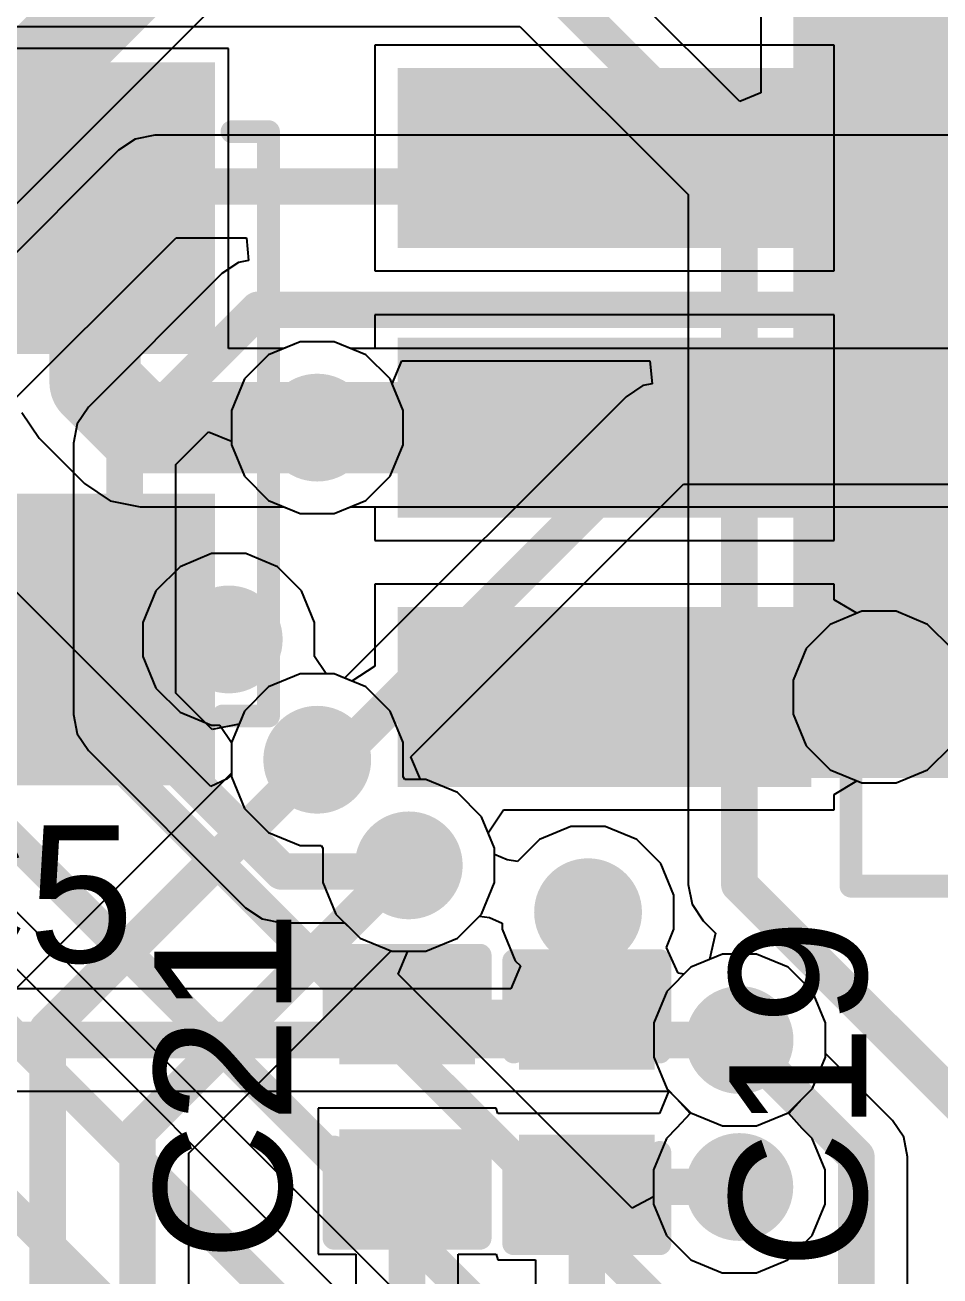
# Model space of a CAD drawing. Header units: inches. Extents: x -3 to 128, y -12 to 41.
# Drawn here: x 99.91 to 105.01, y 29.41 to 36.37 of the extents above; entities that cross this region are included whole.
import ezdxf

# ---------------------------------------------------------------- set-up
doc = ezdxf.new("R2010")
doc.units = ezdxf.units.IN
for name, color, linetype in [('Bottom Layer', 5, 'Continuous'), ('Layer 1', 16, 'Continuous'), ('Layer 2', 76, 'Continuous'), ('Top Layer', 1, 'Continuous'), ('Top Overlay', 2, 'Continuous'), ('Top Paste', 8, 'Continuous'), ('Top Solder', 216, 'Continuous'), ('Via Holes', 16, 'Continuous')]:
    doc.layers.add(name, color=color, linetype=linetype)
doc.styles.add('Arial', font='', dxfattribs={"height": 0.2})
doc.styles.get('Arial').set_extended_font_data('Arial')

msp = doc.modelspace()

# ---------------------------------------------------------------- hatches: boundary and pattern name
at = {"layer": 'Bottom Layer'}
h = msp.add_hatch(color=5, dxfattribs=at)
edge = h.paths.add_edge_path()
edge.add_arc((101.54012204, 34.12847377999999), 0.2999994, 0, 360)
h = msp.add_hatch(color=5, dxfattribs=at)
edge = h.paths.add_edge_path()
edge.add_arc((101.04771764, 32.9495404), 0.2999994, 0, 360)
h = msp.add_hatch(color=5, dxfattribs=at)
edge = h.paths.add_edge_path()
edge.add_arc((104.66556918, 32.62860378), 0.2999994, 0, 360)
h = msp.add_hatch(color=5, dxfattribs=at)
edge = h.paths.add_edge_path()
edge.add_arc((101.54012204, 32.28020468), 0.2999994, 0, 360)
h = msp.add_hatch(color=5, dxfattribs=at)
edge = h.paths.add_edge_path()
edge.add_arc((102.04941744, 31.69233692), 0.2999994, 0, 360)
h = msp.add_hatch(color=5, dxfattribs=at)
edge = h.paths.add_edge_path()
edge.add_arc((103.04709642, 31.43174054), 0.2999994, 0, 360)
h = msp.add_hatch(color=5, dxfattribs=at)
edge = h.paths.add_edge_path()
edge.add_arc((103.8901275, 30.72054054), 0.2999994, 0, 360)
h = msp.add_hatch(color=5, dxfattribs=at)
edge = h.paths.add_edge_path()
edge.add_arc((103.88879146, 29.90248274), 0.2999994, 0, 360)
at = {"layer": 'Layer 1'}
msp.add_hatch(color=16, dxfattribs=at).paths.add_polyline_path([(104.18981194, 32.17860468), (105.07909642, 32.17860468), (105.07909642, 37.705538), (104.18981194, 37.705538)])
h = msp.add_hatch(color=16, dxfattribs=at)
edge = h.paths.add_edge_path()
edge.add_arc((101.54012204, 34.12847377999999), 0.2999994, 0, 360)
h = msp.add_hatch(color=16, dxfattribs=at)
edge = h.paths.add_edge_path()
edge.add_arc((101.04771764, 32.9495404), 0.2999994, 0, 360)
h = msp.add_hatch(color=16, dxfattribs=at)
edge = h.paths.add_edge_path()
edge.add_arc((104.66556918, 32.62860378), 0.2999994, 0, 360)
h = msp.add_hatch(color=16, dxfattribs=at)
edge = h.paths.add_edge_path()
edge.add_arc((101.54012204, 32.28020468), 0.2999994, 0, 360)
h = msp.add_hatch(color=16, dxfattribs=at)
edge = h.paths.add_edge_path()
edge.add_arc((102.04941744, 31.69233692), 0.2999994, 0, 360)
h = msp.add_hatch(color=16, dxfattribs=at)
edge = h.paths.add_edge_path()
edge.add_arc((103.04709642, 31.43174054), 0.2999994, 0, 360)
h = msp.add_hatch(color=16, dxfattribs=at)
edge = h.paths.add_edge_path()
edge.add_arc((103.8901275, 30.72054054), 0.2999994, 0, 360)
h = msp.add_hatch(color=16, dxfattribs=at)
edge = h.paths.add_edge_path()
edge.add_arc((103.88879146, 29.90248274), 0.2999994, 0, 360)
at = {"layer": 'Layer 2'}
h = msp.add_hatch(color=76, dxfattribs=at)
edge = h.paths.add_edge_path()
edge.add_arc((101.54012204, 34.12847377999999), 0.2999994, 0, 360)
h = msp.add_hatch(color=76, dxfattribs=at)
edge = h.paths.add_edge_path()
edge.add_arc((101.04771764, 32.9495404), 0.2999994, 0, 360)
h = msp.add_hatch(color=76, dxfattribs=at)
edge = h.paths.add_edge_path()
edge.add_arc((104.66556918, 32.62860378), 0.2999994, 0, 360)
h = msp.add_hatch(color=76, dxfattribs=at)
edge = h.paths.add_edge_path()
edge.add_arc((101.54012204, 32.28020468), 0.2999994, 0, 360)
h = msp.add_hatch(color=76, dxfattribs=at)
edge = h.paths.add_edge_path()
edge.add_arc((102.04941744, 31.69233692), 0.2999994, 0, 360)
h = msp.add_hatch(color=76, dxfattribs=at)
edge = h.paths.add_edge_path()
edge.add_arc((103.04709642, 31.43174054), 0.2999994, 0, 360)
h = msp.add_hatch(color=76, dxfattribs=at)
edge = h.paths.add_edge_path()
edge.add_arc((103.8901275, 30.72054054), 0.2999994, 0, 360)
h = msp.add_hatch(color=76, dxfattribs=at)
edge = h.paths.add_edge_path()
edge.add_arc((103.88879146, 29.90248274), 0.2999994, 0, 360)
at = {"layer": 'Top Layer'}
for points in [[(102.03818302, 35.17859868), (102.03818302, 36.07859688), (104.23817862, 36.07859688), (104.23817862, 35.17859868)], [(100.86889656, 36.05954053), (100.86889656, 34.63954082999999), (99.73889627999999, 34.63954082999999), (99.73889627999999, 36.05954053)], [(102.03818302, 33.67847468), (102.03818302, 34.57847288), (104.23817862, 34.57847288), (104.23817862, 33.67847468)], [(100.86889656, 33.65954025), (100.86889656, 32.23954054999999), (99.73889627999999, 32.23954054999999), (99.73889627999999, 33.65954025)], [(102.03818302, 32.17860468), (102.03818302, 33.07860288), (104.23817862, 33.07860288), (104.23817862, 32.17860468)], [(101.72262358, 31.10314582), (102.35762358, 31.10314582), (102.35762358, 30.64594582), (101.72262358, 30.64594582)], [(102.72262412, 31.07276742), (103.35762412, 31.07276742), (103.35762412, 30.61556742), (102.72262412, 30.61556742)], [(101.72262358, 30.16334582), (102.35762358, 30.16334582), (102.35762358, 29.70614582), (101.72262358, 29.70614582)], [(102.72262412, 30.13296742), (103.35762412, 30.13296742), (103.35762412, 29.67576742), (102.72262412, 29.67576742)]]:
    msp.add_hatch(color=1, dxfattribs=at).paths.add_polyline_path(points)
h = msp.add_hatch(color=1, dxfattribs=at)
edge = h.paths.add_edge_path()
edge.add_arc((101.54012204, 34.12847377999999), 0.2999994, 0, 360)
h = msp.add_hatch(color=1, dxfattribs=at)
edge = h.paths.add_edge_path()
edge.add_arc((101.04771764, 32.9495404), 0.2999994, 0, 360)
h = msp.add_hatch(color=1, dxfattribs=at)
edge = h.paths.add_edge_path()
edge.add_arc((104.66556918, 32.62860378), 0.2999994, 0, 360)
h = msp.add_hatch(color=1, dxfattribs=at)
edge = h.paths.add_edge_path()
edge.add_arc((101.54012204, 32.28020468), 0.2999994, 0, 360)
h = msp.add_hatch(color=1, dxfattribs=at)
edge = h.paths.add_edge_path()
edge.add_arc((102.04941744, 31.69233692), 0.2999994, 0, 360)
h = msp.add_hatch(color=1, dxfattribs=at)
edge = h.paths.add_edge_path()
edge.add_arc((103.04709642, 31.43174054), 0.2999994, 0, 360)
h = msp.add_hatch(color=1, dxfattribs=at)
edge = h.paths.add_edge_path()
edge.add_arc((103.8901275, 30.72054054), 0.2999994, 0, 360)
h = msp.add_hatch(color=1, dxfattribs=at)
edge = h.paths.add_edge_path()
edge.add_arc((103.88879146, 29.90248274), 0.2999994, 0, 360)
at = {"layer": 'Top Paste'}
for points in [[(102.03818302, 35.17859868), (102.03818302, 36.07859688), (104.23817862, 36.07859688), (104.23817862, 35.17859868)], [(100.86889656, 36.05954053), (100.86889656, 34.63954082999999), (99.73889627999999, 34.63954082999999), (99.73889627999999, 36.05954053)], [(102.03818302, 33.67847468), (102.03818302, 34.57847288), (104.23817862, 34.57847288), (104.23817862, 33.67847468)], [(100.86889656, 33.65954025), (100.86889656, 32.23954054999999), (99.73889627999999, 32.23954054999999), (99.73889627999999, 33.65954025)], [(102.03818302, 32.17860468), (102.03818302, 33.07860288), (104.23817862, 33.07860288), (104.23817862, 32.17860468)], [(101.72262358, 31.10314582), (102.35762358, 31.10314582), (102.35762358, 30.64594582), (101.72262358, 30.64594582)], [(102.72262412, 31.07276742), (103.35762412, 31.07276742), (103.35762412, 30.61556742), (102.72262412, 30.61556742)], [(101.72262358, 30.16334582), (102.35762358, 30.16334582), (102.35762358, 29.70614582), (101.72262358, 29.70614582)], [(102.72262412, 30.13296742), (103.35762412, 30.13296742), (103.35762412, 29.67576742), (102.72262412, 29.67576742)]]:
    msp.add_hatch(color=8, dxfattribs=at).paths.add_polyline_path(points)
at = {"layer": 'Top Solder'}
for points in [[(100.97049656, 36.16114053), (100.97049656, 34.53794083), (99.63729627999999, 34.53794083), (99.63729627999999, 36.16114053)], [(101.98738302, 35.12779868), (101.98738302, 36.12939687999999), (104.28897862, 36.12939687999999), (104.28897862, 35.12779868)], [(101.98738302, 33.62767468), (101.98738302, 34.62927288), (104.28897862, 34.62927288), (104.28897862, 33.62767468)], [(100.97049656, 33.76114025), (100.97049656, 32.13794055), (99.63729627999999, 32.13794055), (99.63729627999999, 33.76114025)], [(101.98738302, 32.12780468), (101.98738302, 33.12940288), (104.28897862, 33.12940288), (104.28897862, 32.12780468)], [(101.6626237, 31.1631457), (102.41762346, 31.1631457), (102.41762346, 30.58594594), (101.6626237, 30.58594594)], [(102.66262424, 31.1327673), (103.417624, 31.1327673), (103.417624, 30.55556754), (102.66262424, 30.55556754)], [(101.6626237, 30.2233457), (102.41762346, 30.2233457), (102.41762346, 29.64614594), (101.6626237, 29.64614594)], [(102.66262424, 30.1929673), (103.417624, 30.1929673), (103.417624, 29.61576754), (102.66262424, 29.61576754)]]:
    msp.add_hatch(color=216, dxfattribs=at).paths.add_polyline_path(points)
at = {"layer": 'Via Holes'}
h = msp.add_hatch(color=7, dxfattribs=at)
edge = h.paths.add_edge_path()
edge.add_arc((101.54012204, 34.12847377999999), 0.1499997, 0, 360)
h = msp.add_hatch(color=7, dxfattribs=at)
edge = h.paths.add_edge_path()
edge.add_arc((101.04771764, 32.9495404), 0.1499997, 0, 360)
h = msp.add_hatch(color=7, dxfattribs=at)
edge = h.paths.add_edge_path()
edge.add_arc((104.66556918, 32.62860378), 0.1499997, 0, 360)
h = msp.add_hatch(color=7, dxfattribs=at)
edge = h.paths.add_edge_path()
edge.add_arc((101.54012204, 32.28020468), 0.1499997, 0, 360)
h = msp.add_hatch(color=7, dxfattribs=at)
edge = h.paths.add_edge_path()
edge.add_arc((102.04941744, 31.69233692), 0.1499997, 0, 360)
h = msp.add_hatch(color=7, dxfattribs=at)
edge = h.paths.add_edge_path()
edge.add_arc((103.04709642, 31.43174054), 0.1499997, 0, 360)
h = msp.add_hatch(color=7, dxfattribs=at)
edge = h.paths.add_edge_path()
edge.add_arc((103.8901275, 30.72054054), 0.1499997, 0, 360)
h = msp.add_hatch(color=7, dxfattribs=at)
edge = h.paths.add_edge_path()
edge.add_arc((103.88879146, 29.90248274), 0.1499997, 0, 360)

# ---------------------------------------------------------------- linework, layer by layer
at = {"layer": 'Bottom Layer'}
for p, q in [((98.81180644, 34.32083052), (102.56905826, 38.07808233999999)), ((100.52731736, 35.73353026), (100.43489692, 35.67177778)), ((100.63633416, 35.75521678), (100.52731736, 35.73353026)), ((100.63634686, 35.75521424), (100.63633416, 35.75521678)), ((111.622459, 35.75521424), (100.63634686, 35.75521424)), ((100.43489184, 35.67177016), (98.48868542, 33.72556628)), ((100.43489692, 35.67177778), (100.43489184, 35.67177016)), ((98.97499635999999, 33.40612826), (100.7543324, 35.18546684)), ((100.7543324, 35.18546684), (101.1459877, 35.18546684)), ((101.1459877, 35.18546684), (101.1584972, 35.05846684)), ((101.10222858, 35.04727306), (101.00980814, 34.98552058)), ((101.1584972, 35.05846684), (101.10222858, 35.04727306)), ((101.00980306, 34.98551295999999), (100.266881, 34.24259343999999)), ((101.00980814, 34.98552058), (101.00980306, 34.98551295999999)), ((101.95633152, 34.3722071), (102.01103296, 34.49920964)), ((102.01103296, 34.49920964), (103.39041044, 34.49920964)), ((103.39041044, 34.49920964), (103.40291994, 34.37220964)), ((102.01792144, 34.22351296), (101.95633152, 34.3722071)), ((103.3512411, 34.36193025999999), (103.25882066, 34.30017778)), ((103.40291994, 34.37220964), (103.3512411, 34.36193025999999)), ((103.25881558, 34.30017016), (101.69278112, 32.73413824)), ((103.25882066, 34.30017778), (103.25881558, 34.30017016)), ((100.266881, 34.24259343999999), (100.20512852, 34.150173)), ((102.01792144, 34.0334346), (102.01792144, 34.22351296)), ((100.20512852, 34.150173), (100.183442, 34.0411562)), ((100.75319194, 33.92315542), (100.93532264, 34.10528612)), ((100.93532264, 34.10528612), (101.06232264, 34.05268018)), ((101.06232264, 34.05268018), (101.06232264, 34.0334346)), ((100.183442, 34.0411562), (100.18344454, 34.0411435)), ((100.18344454, 34.0411435), (100.18344454, 32.53262734)), ((101.06232264, 34.0334346), (101.13506316, 33.85782154)), ((101.94518092, 33.85782154), (102.01792144, 34.0334346)), ((100.75319194, 32.65061542), (100.75319194, 33.92315542)), ((101.13506316, 33.85782154), (101.2694698, 33.7234149)), ((101.81077428, 33.7234149), (101.94518092, 33.85782154)), ((102.06152816, 32.29713631999999), (103.57825614, 33.81386684)), ((103.57825614, 33.81386684), (115.79241256, 33.81386684)), ((101.2694698, 33.7234149), (101.44508286, 33.65067438)), ((101.63516122, 33.65067438), (101.81077428, 33.7234149)), ((101.44508286, 33.65067438), (101.63516122, 33.65067438)), ((104.57053, 33.10640318), (104.39491694, 33.03366266)), ((104.76060836, 33.10640318), (104.57053, 33.10640318)), ((104.93622142, 33.03366266), (104.76060836, 33.10640318)), ((104.39491694, 33.03366266), (104.2605103, 32.89925602)), ((105.07062806, 32.89925602), (104.93622142, 33.03366266)), ((104.2605103, 32.89925602), (104.18776978, 32.72364296)), ((101.44508286, 32.75800408), (101.2694698, 32.68526356)), ((101.63516122, 32.75800408), (101.44508286, 32.75800408)), ((101.69278112, 32.73413824), (101.63516122, 32.75800408)), ((104.18776978, 32.72364296), (104.18776978, 32.5335646)), ((100.95523116, 32.44857366), (100.75319194, 32.65061542)), ((101.2694698, 32.68526356), (101.13506316, 32.55085691999999)), ((100.18344454, 32.53262734), (100.183442, 32.53261464)), ((100.183442, 32.53261464), (100.20512852, 32.42359784)), ((101.13506316, 32.55085691999999), (101.10504036, 32.47837294)), ((104.18776978, 32.5335646), (104.2605103, 32.35795154)), ((101.10504036, 32.47837294), (100.95523116, 32.44857366)), ((100.20512852, 32.42359784), (100.266881, 32.33117739999999)), ((100.266881, 32.33117739999999), (101.14148174, 31.4565792)), ((104.2605103, 32.35795154), (104.39491694, 32.2235449)), ((104.93622142, 32.2235449), (105.07062806, 32.35795154)), ((102.1141341, 32.17013632), (102.06152816, 32.29713631999999)), ((102.14445662, 32.17013632), (102.1141341, 32.17013632)), ((102.32006968, 32.09739579999999), (102.14445662, 32.17013632)), ((104.39491694, 32.2235449), (104.57053, 32.15080438)), ((104.76060836, 32.15080438), (104.93622142, 32.2235449)), ((102.45447632, 31.96298916), (102.32006968, 32.09739579999999)), ((104.57053, 32.15080438), (104.76060836, 32.15080438)), ((102.52721684, 31.7873761), (102.45447632, 31.96298916)), ((102.52721684, 31.59729773999999), (102.52721684, 31.7873761)), ((102.45447632, 31.42168467999999), (102.52721684, 31.59729773999999)), ((101.14148174, 31.4565792), (101.14148682, 31.45657158)), ((101.14148682, 31.45657158), (101.23390726, 31.3948191)), ((102.32006968, 31.28727804), (102.45447632, 31.42168467999999)), ((101.23390726, 31.3948191), (101.34292406, 31.37313512)), ((101.34292406, 31.37313512), (101.69290812, 31.37313512)), ((101.69290812, 31.37313512), (101.7787652, 31.28727804)), ((101.7787652, 31.28727804), (101.95437826, 31.21453752)), ((102.14445662, 31.21453752), (102.32006968, 31.28727804)), ((101.95437826, 31.21453752), (102.14445662, 31.21453752)), ((103.79508832, 31.19833994), (103.61947526, 31.12559942)), ((103.98516668, 31.19833994), (103.79508832, 31.19833994)), ((104.16077974, 31.12559942), (103.98516668, 31.19833994)), ((103.61947526, 31.12559942), (103.48506862, 30.99119278)), ((104.29518638, 30.99119278), (104.16077974, 31.12559942)), ((103.48506862, 30.99119278), (103.4123281, 30.81557972)), ((104.3679269, 30.81557972), (104.29518638, 30.99119278)), ((103.4123281, 30.81557972), (103.4123281, 30.62550136)), ((104.3679269, 30.62550136), (104.3679269, 30.81557972)), ((103.4123281, 30.62550136), (103.48506862, 30.44988829999999)), ((104.29518638, 30.44988829999999), (104.3679269, 30.62550136)), ((103.48506862, 30.44988829999999), (103.5398107, 30.39514622)), ((104.23910826, 30.39381018), (104.29518638, 30.44988829999999)), ((103.5398107, 30.39514622), (103.61518774, 30.31084108)), ((104.16373122, 30.3121822), (104.23910826, 30.39381018)), ((103.61518774, 30.31084108), (103.5398107, 30.2292131)), ((104.23910826, 30.22787706), (104.16373122, 30.3121822)), ((103.5398107, 30.2292131), (103.48373258, 30.17313498)), ((104.29385034, 30.17313498), (104.23910826, 30.22787706)), ((103.48373258, 30.17313498), (103.41099206, 29.99752192)), ((104.36659086, 29.99752192), (104.29385034, 30.17313498)), ((103.41099206, 29.99752192), (103.41099206, 29.80744356)), ((104.36659086, 29.80744356), (104.36659086, 29.99752192)), ((103.41099206, 29.80744356), (103.48373258, 29.6318305)), ((104.29385034, 29.6318305), (104.36659086, 29.80744356)), ((103.48373258, 29.6318305), (103.61813922, 29.49742386)), ((104.1594437, 29.49742386), (104.29385034, 29.6318305)), ((103.61813922, 29.49742386), (103.79375228, 29.42468334)), ((103.98383064, 29.42468334), (104.1594437, 29.49742386)), ((103.79375228, 29.42468334), (103.98383064, 29.42468334))]:
    msp.add_line(p, q, dxfattribs=at)
for points in [[(98.50049642, 34.63214054, 0.508, 0.508, 0), (102.38669642, 38.51834054, 0.508, 0.508, 0)], [(98.69012265999999, 33.52412904, 0.2032, 0.2032, 0), (100.63633416, 35.47034054, 0.2032, 0.2032, 0)], [(100.63633416, 35.47034054, 0.2032, 0.2032, 0), (112.01329642, 35.47034054, 0.2032, 0.2032, 0)], [(100.46831824, 34.0411562, 0.2032, 0.2032, 0), (101.21124538, 34.78408334, 0.2032, 0.2032, 0)], [(101.21124538, 34.78408334, 0.2032, 0.2032, 0), (116.55126804, 34.78408334, 0.2032, 0.2032, 0)], [(101.59092204, 32.22940467999999, 0.2032, 0.2032, 0), (103.4602579, 34.09874054, 0.2032, 0.2032, 0)], [(103.4602579, 34.09874054, 0.2032, 0.2032, 0), (115.91041334, 34.09874054, 0.2032, 0.2032, 0)], [(100.46831824, 32.53261464, 0.2032, 0.2032, 0), (100.46831824, 34.0411562, 0.2032, 0.2032, 0)], [(100.46831824, 32.53261464, 0.2032, 0.2032, 0), (101.34292406, 31.65800882, 0.2032, 0.2032, 0)], [(101.54012204, 32.28020468, 0.2032, 0.2032, 0), (101.59092204, 32.22940467999999, 0.2032, 0.2032, 0)], [(101.9210052, 31.65800882, 0.2032, 0.2032, 0), (102.00294052, 31.73994414, 0.2032, 0.2032, 0)], [(102.00294052, 31.73994414, 0.2032, 0.2032, 0), (102.00294306, 31.73994414, 0.2032, 0.2032, 0)], [(102.00294306, 31.73994414, 0.2032, 0.2032, 0), (102.04208192, 31.70080528, 0.2032, 0.2032, 0)], [(101.34292406, 31.65800882, 0.2032, 0.2032, 0), (101.9210052, 31.65800882, 0.2032, 0.2032, 0)], [(102.04208192, 31.70080528, 0.2032, 0.2032, 0), (102.04941744, 31.69346976, 0.2032, 0.2032, 0)], [(102.04941744, 31.69233692, 0.2032, 0.2032, 0), (102.04941744, 31.69346976, 0.2032, 0.2032, 0)]]:
    msp.add_lwpolyline(points, format="xyseb", dxfattribs=at)
for points in [[(100.58553416, 35.47034054, 0.1016, 0.1016, 1), (100.68713416, 35.47034054, 0.1016, 0.1016, 1)], [(100.58553416, 35.47034054, 0.1016, 0.1016, 1), (100.68713416, 35.47034054, 0.1016, 0.1016, 1)], [(101.16044538, 34.78408334, 0.1016, 0.1016, 1), (101.26204538, 34.78408334, 0.1016, 0.1016, 1)], [(101.16044538, 34.78408334, 0.1016, 0.1016, 1), (101.26204538, 34.78408334, 0.1016, 0.1016, 1)], [(103.4094579, 34.09874054, 0.1016, 0.1016, 1), (103.5110579, 34.09874054, 0.1016, 0.1016, 1)], [(103.4094579, 34.09874054, 0.1016, 0.1016, 1), (103.5110579, 34.09874054, 0.1016, 0.1016, 1)], [(100.41751824, 34.0411562, 0.1016, 0.1016, 1), (100.51911824, 34.0411562, 0.1016, 0.1016, 1)], [(100.41751824, 34.0411562, 0.1016, 0.1016, 1), (100.51911824, 34.0411562, 0.1016, 0.1016, 1)], [(100.41751824, 32.53261464, 0.1016, 0.1016, 1), (100.51911824, 32.53261464, 0.1016, 0.1016, 1)], [(100.41751824, 32.53261464, 0.1016, 0.1016, 1), (100.51911824, 32.53261464, 0.1016, 0.1016, 1)], [(101.48932204, 32.28020468, 0.1016, 0.1016, 1), (101.59092204, 32.28020468, 0.1016, 0.1016, 1)], [(101.54012204, 32.22940467999999, 0.1016, 0.1016, 1), (101.64172204, 32.22940467999999, 0.1016, 0.1016, 1)], [(101.54012204, 32.22940467999999, 0.1016, 0.1016, 1), (101.64172204, 32.22940467999999, 0.1016, 0.1016, 1)], [(101.95214052, 31.73994414, 0.1016, 0.1016, 1), (102.05374052, 31.73994414, 0.1016, 0.1016, 1)], [(101.95214052, 31.73994414, 0.1016, 0.1016, 1), (102.05374052, 31.73994414, 0.1016, 0.1016, 1)], [(101.95214306, 31.73994414, 0.1016, 0.1016, 1), (102.05374306, 31.73994414, 0.1016, 0.1016, 1)], [(101.95214306, 31.73994414, 0.1016, 0.1016, 1), (102.05374306, 31.73994414, 0.1016, 0.1016, 1)], [(101.29212406, 31.65800882, 0.1016, 0.1016, 1), (101.39372406, 31.65800882, 0.1016, 0.1016, 1)], [(101.29212406, 31.65800882, 0.1016, 0.1016, 1), (101.39372406, 31.65800882, 0.1016, 0.1016, 1)], [(101.8702052, 31.65800882, 0.1016, 0.1016, 1), (101.9718052, 31.65800882, 0.1016, 0.1016, 1)], [(101.8702052, 31.65800882, 0.1016, 0.1016, 1), (101.9718052, 31.65800882, 0.1016, 0.1016, 1)], [(101.99128192, 31.70080528, 0.1016, 0.1016, 1), (102.09288192, 31.70080528, 0.1016, 0.1016, 1)], [(101.99128192, 31.70080528, 0.1016, 0.1016, 1), (102.09288192, 31.70080528, 0.1016, 0.1016, 1)], [(101.99861744, 31.69346976, 0.1016, 0.1016, 1), (102.10021744, 31.69346976, 0.1016, 0.1016, 1)], [(101.99861744, 31.69346976, 0.1016, 0.1016, 1), (102.10021744, 31.69346976, 0.1016, 0.1016, 1)], [(101.99861744, 31.69233692, 0.1016, 0.1016, 1), (102.10021744, 31.69233692, 0.1016, 0.1016, 1)]]:
    msp.add_lwpolyline(points, format="xyseb", close=True, dxfattribs=at)
at = {"layer": 'Layer 1'}
for p, q in [((104.0085296, 37.70554054), (104.0085296, 35.99211495999999)), ((103.89119684, 35.9435146), (102.98703558, 36.84767586)), ((96.18734635999999, 36.36136492), (102.66759756, 36.36136492)), ((102.66759756, 36.36136492), (103.60391776, 35.42504726)), ((104.0085296, 35.99211495999999), (103.89119684, 35.9435146)), ((103.60391776, 35.42504726), (103.60391776, 31.58585758)), ((96.25425757999999, 35.04601576), (104.03486432, 27.26540902)), ((102.8823952, 28.09942056), (96.15739722, 34.82442107999999)), ((101.44508286, 34.60627318), (101.2694698, 34.53353266)), ((101.63516122, 34.60627318), (101.44508286, 34.60627318)), ((101.81077428, 34.53353266), (101.63516122, 34.60627318)), ((101.2694698, 34.53353266), (101.13506316, 34.39912602)), ((101.94518092, 34.39912602), (101.81077428, 34.53353266)), ((101.13506316, 34.39912602), (101.06232264, 34.22351296)), ((102.01792144, 34.22351296), (101.94518092, 34.39912602)), ((101.06232264, 34.22351296), (101.06232264, 34.0334346)), ((102.01792144, 34.0334346), (102.01792144, 34.22351296)), ((101.06232264, 34.0334346), (101.13506316, 33.85782154)), ((101.94518092, 33.85782154), (102.01792144, 34.0334346)), ((101.13506316, 33.85782154), (101.2694698, 33.7234149)), ((101.81077428, 33.7234149), (101.94518092, 33.85782154)), ((101.2694698, 33.7234149), (101.44508286, 33.65067438)), ((101.63516122, 33.65067438), (101.81077428, 33.7234149)), ((101.44508286, 33.65067438), (101.63516122, 33.65067438)), ((100.94727588, 32.13104572), (99.6626277, 33.4156939)), ((101.44508286, 32.75800408), (101.2694698, 32.68526356)), ((101.63516122, 32.75800408), (101.44508286, 32.75800408)), ((101.81077428, 32.68526356), (101.63516122, 32.75800408)), ((101.2694698, 32.68526356), (101.13506316, 32.55085691999999)), ((101.94518092, 32.55085691999999), (101.81077428, 32.68526356)), ((101.13506316, 32.55085691999999), (101.06232264, 32.37524386)), ((102.01792144, 32.37524386), (101.94518092, 32.55085691999999)), ((101.06232264, 32.37524386), (101.06232264, 32.1956049)), ((102.01792144, 32.18516804), (102.01792144, 32.37524386)), ((101.0346849, 32.17216578), (100.94727588, 32.13104572)), ((101.06232264, 32.1956049), (101.0346849, 32.17216578)), ((102.0279646, 32.17013632), (102.01792144, 32.18516804)), ((102.14445662, 32.17013632), (102.0279646, 32.17013632)), ((102.32006968, 32.09739579999999), (102.14445662, 32.17013632)), ((102.45447632, 31.96298916), (102.32006968, 32.09739579999999)), ((102.52721684, 31.7873761), (102.45447632, 31.96298916)), ((102.52721684, 31.59729773999999), (102.52721684, 31.7873761)), ((102.45447632, 31.42168467999999), (102.52721684, 31.59729773999999)), ((103.60391776, 31.58585758), (103.60391522, 31.58584488)), ((103.60391522, 31.58584488), (103.62560174, 31.47682808)), ((103.62560174, 31.47682808), (103.68735422, 31.38440764)), ((102.32006968, 31.28727804), (102.45447632, 31.42168467999999)), ((103.68735422, 31.38440764), (103.75608916, 31.3156727)), ((102.14445662, 31.21453752), (102.32006968, 31.28727804)), ((103.75608916, 31.3156727), (103.7234781, 31.16867782)), ((101.99078408, 31.08753752), (102.04339002, 31.21453752)), ((102.04339002, 31.21453752), (102.14445662, 31.21453752)), ((103.61947526, 31.12559942), (103.48506862, 30.99119278)), ((103.7234781, 31.16867782), (103.61947526, 31.12559942)), ((103.29326306, 29.78505854), (101.99078408, 31.08753752)), ((103.48506862, 30.99119278), (103.4123281, 30.81557972)), ((103.4123281, 30.81557972), (103.4123281, 30.62550136)), ((103.4123281, 30.62550136), (103.48506862, 30.44988829999999)), ((103.48506862, 30.44988829999999), (103.5398107, 30.39514622)), ((103.5398107, 30.39514622), (103.61518774, 30.31084108)), ((103.61518774, 30.31084108), (103.5398107, 30.2292131)), ((103.5398107, 30.2292131), (103.48373258, 30.17313498)), ((103.48373258, 30.17313498), (103.41099206, 29.99752192)), ((103.41099206, 29.99752192), (103.41099206, 29.84693548)), ((103.41099206, 29.84693548), (103.29326306, 29.78505854))]:
    msp.add_line(p, q, dxfattribs=at)
for points in [[(102.78559834, 36.64623862, 0.2032, 0.2032, 0), (103.88879146, 35.5430455, 0.2032, 0.2032, 0)], [(103.88879146, 31.58584488, 0.2032, 0.2032, 0), (103.88879146, 35.5430455, 0.2032, 0.2032, 0)], [(96.36689387999999, 35.31794054, 0.1778, 0.1778, 0), (104.3067891, 27.37804532, 0.1778, 0.1778, 0)], [(95.96511668, 34.63214054, 0.1778, 0.1778, 0), (102.69012228, 27.90713494, 0.1778, 0.1778, 0)], [(95.85889388, 33.76854054, 0.1778, 0.1778, 0), (101.80678902, 27.8206454, 0.1778, 0.1778, 0)], [(99.47034716, 33.22341336, 0.1778, 0.1778, 0), (105.19012236, 27.50363816, 0.1778, 0.1778, 0)], [(103.88879146, 31.58584488, 0.2032, 0.2032, 0), (106.80201906, 28.67261728, 0.2032, 0.2032, 0)]]:
    msp.add_lwpolyline(points, format="xyseb", dxfattribs=at)
for points in [[(103.83799146, 35.5430455, 0.1016, 0.1016, 1), (103.93959146, 35.5430455, 0.1016, 0.1016, 1)], [(103.83799146, 35.5430455, 0.1016, 0.1016, 1), (103.93959146, 35.5430455, 0.1016, 0.1016, 1)], [(103.83799146, 31.58584488, 0.1016, 0.1016, 1), (103.93959146, 31.58584488, 0.1016, 0.1016, 1)], [(103.83799146, 31.58584488, 0.1016, 0.1016, 1), (103.93959146, 31.58584488, 0.1016, 0.1016, 1)]]:
    msp.add_lwpolyline(points, format="xyseb", close=True, dxfattribs=at)
at = {"layer": 'Layer 2'}
for p, q in [((101.44508286, 34.60627318), (101.2694698, 34.53353266)), ((101.63516122, 34.60627318), (101.44508286, 34.60627318)), ((101.7257935, 34.56873198), (101.63516122, 34.60627318)), ((101.2694698, 34.53353266), (101.13506316, 34.39912602)), ((107.31003938, 34.56873198), (101.7257935, 34.56873198)), ((101.13506316, 34.39912602), (101.06232264, 34.22351296)), ((101.06232264, 34.22351296), (101.06232264, 34.0334346)), ((101.06232264, 34.0334346), (101.13506316, 33.85782154)), ((101.13506316, 33.85782154), (101.2694698, 33.7234149)), ((101.2694698, 33.7234149), (101.44508286, 33.65067438)), ((101.44508286, 33.65067438), (101.63516122, 33.65067438)), ((101.63516122, 33.65067438), (101.7257935, 33.68821558)), ((101.7257935, 33.68821558), (107.12767754, 33.68821558)), ((100.95267846, 33.4273398), (100.7770654, 33.35459928)), ((101.14275682, 33.4273398), (100.95267846, 33.4273398)), ((101.31836988, 33.35459928), (101.14275682, 33.4273398)), ((100.7770654, 33.35459928), (100.64265876, 33.22019264)), ((101.45277652, 33.22019264), (101.31836988, 33.35459928)), ((100.64265876, 33.22019264), (100.56991824, 33.04457958)), ((101.52551704, 33.04457958), (101.45277652, 33.22019264)), ((104.57053, 33.10640318), (104.39491694, 33.03366266)), ((104.76060836, 33.10640318), (104.57053, 33.10640318)), ((104.93622142, 33.03366266), (104.76060836, 33.10640318)), ((100.56991824, 33.04457958), (100.56991824, 32.85450122)), ((101.52551704, 32.85450376), (101.52551704, 33.04457958)), ((104.39491694, 33.03366266), (104.2605103, 32.89925602)), ((105.07062806, 32.89925602), (104.93622142, 33.03366266)), ((104.2605103, 32.89925602), (104.18776978, 32.72364296)), ((100.56991824, 32.85450122), (100.64265876, 32.67888816)), ((101.58999494, 32.75800408), (101.52551704, 32.85450376)), ((101.63516122, 32.75800408), (101.58999494, 32.75800408)), ((101.81077428, 32.68526356), (101.63516122, 32.75800408)), ((104.18776978, 32.72364296), (104.18776978, 32.5335646)), ((100.64265876, 32.67888816), (100.7770654, 32.54448152)), ((101.94518092, 32.55085691999999), (101.81077428, 32.68526356)), ((100.7770654, 32.54448152), (100.95267846, 32.471741)), ((102.01792144, 32.37524386), (101.94518092, 32.55085691999999)), ((104.18776978, 32.5335646), (104.2605103, 32.35795154)), ((100.95267846, 32.471741), (100.99784474, 32.471741)), ((100.99784474, 32.471741), (101.06232264, 32.37524132)), ((101.06232264, 32.37524132), (101.06232264, 32.1851655)), ((102.01792144, 32.18516804), (102.01792144, 32.37524386)), ((104.2605103, 32.35795154), (104.39491694, 32.2235449)), ((104.93622142, 32.2235449), (105.07062806, 32.35795154)), ((101.06232264, 32.1851655), (101.13506316, 32.00955244)), ((102.0279646, 32.17013632), (102.01792144, 32.18516804)), ((102.14445662, 32.17013632), (102.0279646, 32.17013632)), ((102.32006968, 32.09739579999999), (102.14445662, 32.17013632)), ((104.39491694, 32.2235449), (104.57053, 32.15080438)), ((104.76060836, 32.15080438), (104.93622142, 32.2235449)), ((102.45447632, 31.96298916), (102.32006968, 32.09739579999999)), ((104.57053, 32.15080438), (104.76060836, 32.15080438)), ((101.13506316, 32.00955244), (101.2694698, 31.87514579999999)), ((102.52721684, 31.7873761), (102.45447632, 31.96298916)), ((102.95205724, 31.90953994), (102.77644418, 31.83679942)), ((103.1421356, 31.90953994), (102.95205724, 31.90953994)), ((103.31774866, 31.83679942), (103.1421356, 31.90953994)), ((101.2694698, 31.87514579999999), (101.44508286, 31.80240528)), ((102.77644418, 31.83679942), (102.65421684, 31.71457208)), ((103.4521553, 31.70239278), (103.31774866, 31.83679942)), ((101.44508286, 31.80240528), (101.56157488, 31.80240528)), ((101.56157488, 31.80240528), (101.57161804, 31.78737356)), ((101.57161804, 31.78737356), (101.57161804, 31.59729773999999)), ((102.52721684, 31.75350774), (102.52721684, 31.7873761)), ((102.59735386, 31.72228606), (102.52721684, 31.75350774)), ((102.65421684, 31.71457208), (102.59735386, 31.72228606)), ((103.52489582, 31.52677972), (103.4521553, 31.70239278)), ((101.57161804, 31.59729773999999), (101.64435856, 31.42168467999999)), ((103.52489582, 31.33670136), (103.52489582, 31.52677972)), ((101.64435856, 31.42168467999999), (101.7787652, 31.28727804)), ((102.32006968, 31.28727804), (102.44229702, 31.40950538)), ((102.44229702, 31.40950538), (102.49916, 31.4017914)), ((102.49916, 31.4017914), (102.56929702, 31.37056972)), ((102.56929702, 31.37056972), (102.56929702, 31.33670136)), ((102.56929702, 31.33670136), (102.64203754, 31.1610883)), ((103.48279278, 31.2350531), (103.52489582, 31.33670136)), ((101.7787652, 31.28727804), (101.95437826, 31.21453752)), ((102.14445662, 31.21453752), (102.32006968, 31.28727804)), ((101.95437826, 31.21453752), (102.14445662, 31.21453752)), ((103.54889882, 31.09325506), (103.48279278, 31.2350531)), ((103.79508832, 31.19833994), (103.61947526, 31.12559942)), ((103.98516668, 31.19833994), (103.79508832, 31.19833994)), ((104.16077974, 31.12559942), (103.98516668, 31.19833994)), ((102.6707116, 31.13241424), (102.61810566, 31.00541424)), ((102.64203754, 31.1610883), (102.6707116, 31.13241424)), ((103.61947526, 31.12559942), (103.58008748, 31.08621164)), ((104.29518638, 30.99119278), (104.16077974, 31.12559942)), ((103.55057268, 31.09208158), (103.54889882, 31.09325506)), ((103.58008748, 31.08621164), (103.55057268, 31.09208158)), ((102.61810566, 31.00541424), (94.33808666, 31.00541424)), ((104.3679269, 30.81557972), (104.29518638, 30.99119278)), ((104.3679269, 30.62550136), (104.3679269, 30.81557972)), ((104.29518638, 30.44988829999999), (104.3679269, 30.62550136)), ((94.22010112, 30.43566684), (103.49929008, 30.43566684)), ((103.49929008, 30.43566684), (103.61947526, 30.31548166)), ((104.16077974, 30.31548166), (104.29518638, 30.44988829999999)), ((103.61947526, 30.31548166), (103.79508832, 30.24274114)), ((103.98516668, 30.24274114), (104.16077974, 30.31548166)), ((103.79508832, 30.24274114), (103.98516668, 30.24274114))]:
    msp.add_line(p, q, dxfattribs=at)
for points in [[(101.54012204, 34.12847377999999, 0.508, 0.508, 0), (107.31003938, 34.12847377999999, 0.508, 0.508, 0)], [(94.22008842, 30.72054054, 0.2032, 0.2032, 0), (103.8901275, 30.72054054, 0.2032, 0.2032, 0)]]:
    msp.add_lwpolyline(points, format="xyseb", dxfattribs=at)
for points in [[(101.41312204, 34.12847377999999, 0.254, 0.254, 1), (101.66712204, 34.12847377999999, 0.254, 0.254, 1)], [(103.8393275, 30.72054054, 0.1016, 0.1016, 1), (103.9409275, 30.72054054, 0.1016, 0.1016, 1)]]:
    msp.add_lwpolyline(points, format="xyseb", close=True, dxfattribs=at)
at = {"layer": 'Top Layer'}
for p, q in [((101.04669656, 36.23733926), (99.56109628, 36.23733926)), ((101.04669656, 34.56873198), (101.04669656, 36.23733926)), ((104.41597862, 36.25639688), (101.86038302, 36.25639688)), ((101.86038302, 36.25639688), (101.86038302, 35.00079868)), ((104.41597862, 35.00079868), (104.41597862, 36.25639688)), ((101.86038302, 35.00079868), (104.41597862, 35.00079868)), ((104.41597862, 34.75627288), (101.86038302, 34.75627288)), ((101.86038302, 34.75627288), (101.86038302, 34.56873198)), ((104.41597862, 33.50067468), (104.41597862, 34.75627288)), ((101.44508286, 34.60627318), (101.35445058, 34.56873198)), ((101.63516122, 34.60627318), (101.44508286, 34.60627318)), ((101.7257935, 34.56873198), (101.63516122, 34.60627318)), ((101.35445058, 34.56873198), (101.04669656, 34.56873198)), ((101.86038302, 34.56873198), (101.7257935, 34.56873198)), ((99.89715097999999, 34.21173244), (99.9925864, 34.06890316)), ((99.9925864, 34.06890316), (100.2443258, 33.81716375999999)), ((100.2443258, 33.81716375999999), (100.38715762, 33.72172579999999)), ((100.38715762, 33.72172579999999), (100.55563582, 33.68821558)), ((100.55563582, 33.68821558), (101.35445058, 33.68821558)), ((101.35445058, 33.68821558), (101.44508286, 33.65067438)), ((101.44508286, 33.65067438), (101.63516122, 33.65067438)), ((101.63516122, 33.65067438), (101.7257935, 33.68821558)), ((101.7257935, 33.68821558), (101.86038302, 33.68821558)), ((101.86038302, 33.68821558), (101.86038302, 33.50067468)), ((101.86038302, 33.50067468), (104.41597862, 33.50067468)), ((104.41597862, 33.25640288), (101.86038302, 33.25640288)), ((101.86038302, 33.25640288), (101.86038302, 32.80159047999999)), ((104.41597862, 33.17087854), (104.41597862, 33.25640288)), ((104.54298116, 33.09499096), (104.41597862, 33.17087854)), ((104.57053, 33.10640318), (104.54298116, 33.09499096)), ((104.76060836, 33.10640318), (104.57053, 33.10640318)), ((104.93622142, 33.03366266), (104.76060836, 33.10640318)), ((105.07062806, 32.89925602), (104.93622142, 33.03366266)), ((101.86038302, 32.80159047999999), (101.73338048, 32.7173209)), ((101.44508286, 32.75800408), (101.2694698, 32.68526356)), ((101.63516122, 32.75800408), (101.44508286, 32.75800408)), ((101.73338048, 32.7173209), (101.63516122, 32.75800408)), ((101.2694698, 32.68526356), (101.13506316, 32.55085691999999)), ((101.13506316, 32.55085691999999), (101.06232264, 32.37524386)), ((101.06232264, 32.37524386), (101.06232264, 32.20527722)), ((104.93622142, 32.2235449), (105.07062806, 32.35795154)), ((101.06232264, 32.20527722), (99.83868525999999, 30.98164238)), ((104.76060836, 32.15080438), (104.93622142, 32.2235449)), ((104.41597862, 32.08632902), (104.54298116, 32.1622166)), ((104.54298116, 32.1622166), (104.57053, 32.15080438)), ((104.57053, 32.15080438), (104.76060836, 32.15080438)), ((104.41597862, 32.00080468), (104.41597862, 32.08632902)), ((102.49141808, 31.87380214), (102.57627694, 32.00080468)), ((102.57627694, 32.00080468), (104.41597862, 32.00080468)), ((102.52721684, 31.7873761), (102.49141808, 31.87380214)), ((102.52721684, 31.59729773999999), (102.52721684, 31.7873761)), ((102.45447632, 31.42168467999999), (102.52721684, 31.59729773999999)), ((102.32006968, 31.28727804), (102.45447632, 31.42168467999999)), ((102.14445662, 31.21453752), (102.32006968, 31.28727804)), ((100.82499774, 30.09001348), (101.95094164, 31.21595992)), ((101.95094164, 31.21595992), (101.95437826, 31.21453752)), ((101.95437826, 31.21453752), (102.14445662, 31.21453752)), ((103.79508832, 31.19833994), (103.61947526, 31.12559942)), ((103.98516668, 31.19833994), (103.79508832, 31.19833994)), ((104.16077974, 31.12559942), (103.98516668, 31.19833994)), ((103.61947526, 31.12559942), (103.48506862, 30.99119278)), ((104.29518638, 30.99119278), (104.16077974, 31.12559942)), ((103.48506862, 30.99119278), (103.4123281, 30.81557972)), ((104.3679269, 30.81557972), (104.29518638, 30.99119278)), ((103.4123281, 30.81557972), (103.4123281, 30.62550136)), ((104.3679269, 30.64561562), (104.3679269, 30.81557972)), ((104.74155328, 30.2719867), (104.3679269, 30.64561562)), ((103.4123281, 30.62550136), (103.48506862, 30.44988829999999)), ((103.4971895, 30.43776742), (103.44458356, 30.31076742)), ((103.48506862, 30.44988829999999), (103.4971895, 30.43776742)), ((102.53542358, 30.34114582), (101.54482358, 30.34114582)), ((101.54482358, 30.34114582), (101.54482358, 29.52834582)), ((102.54482666, 30.31076742), (102.53542358, 30.34114582)), ((103.44458356, 30.31076742), (102.54482666, 30.31076742)), ((104.7415609, 30.27198162), (104.74155328, 30.2719867)), ((104.80331338, 30.17956118), (104.7415609, 30.27198162)), ((104.8249999, 30.07054438), (104.80331338, 30.17956118)), ((100.82499774, 29.08686588), (100.82499774, 30.09001348)), ((104.82499736, 30.07053168), (104.8249999, 30.07054438)), ((104.82499736, 29.08686588), (104.82499736, 30.07053168)), ((101.54482358, 29.52834582), (101.75524988, 29.52834582)), ((101.75524988, 29.52834582), (101.75524988, 29.08686588)), ((102.32499728, 29.08686588), (102.32499728, 29.52834582)), ((102.32499728, 29.52834582), (102.53542104, 29.52834582)), ((102.53542104, 29.52834582), (102.54482412, 29.49796742)), ((102.54482412, 29.49796742), (102.75525042, 29.49796742)), ((102.75525042, 29.49796742), (102.75525042, 29.08686588))]:
    msp.add_line(p, q, dxfattribs=at)
for points in [[(100.30389642, 34.38021318, 0.508, 0.508, 0), (100.30389642, 35.34954068, 0.508, 0.508, 0)], [(100.30389642, 34.38021318, 0.508, 0.508, 0), (100.55563582, 34.12847377999999, 0.508, 0.508, 0)], [(100.55563582, 34.12847377999999, 0.508, 0.508, 0), (101.54012204, 34.12847377999999, 0.508, 0.508, 0)], [(101.54012204, 34.12847377999999, 0.508, 0.508, 0), (103.13818082, 34.12847377999999, 0.508, 0.508, 0)], [(100.30389642, 32.9495404, 0.2032, 0.2032, 0), (101.04771764, 32.9495404, 0.2032, 0.2032, 0)], [(103.13818082, 32.62860378, 0.508, 0.508, 0), (104.66556918, 32.62860378, 0.508, 0.508, 0)], [(100.0401225, 30.78020514, 0.2032, 0.2032, 0), (101.54012204, 32.28020468, 0.2032, 0.2032, 0)], [(102.04208192, 31.69233692, 0.2032, 0.2032, 0), (102.04941744, 31.69233692, 0.2032, 0.2032, 0)], [(102.04208192, 31.58208568, 0.2032, 0.2032, 0), (102.04208192, 31.69233692, 0.2032, 0.2032, 0)], [(100.54012404, 30.20801426, 0.2032, 0.2032, 0), (101.91419546, 31.58208568, 0.2032, 0.2032, 0)], [(101.91419546, 31.58208568, 0.2032, 0.2032, 0), (102.04208192, 31.58208568, 0.2032, 0.2032, 0)], [(103.04012412, 31.42476824, 0.2032, 0.2032, 0), (103.04709642, 31.43174054, 0.2032, 0.2032, 0)], [(103.04012412, 30.84416742, 0.2032, 0.2032, 0), (103.04012412, 31.42476824, 0.2032, 0.2032, 0)], [(102.04012358, 30.87454582, 0.2032, 0.2032, 0), (102.07050198, 30.84416742, 0.2032, 0.2032, 0)], [(102.07050198, 30.84416742, 0.2032, 0.2032, 0), (103.04012412, 30.84416742, 0.2032, 0.2032, 0)], [(100.0401225, 28.30906707999999, 0.2032, 0.2032, 0), (100.0401225, 30.78020514, 0.2032, 0.2032, 0)], [(103.8901275, 30.72054054, 0.2032, 0.2032, 0), (104.54012366, 30.07054438, 0.2032, 0.2032, 0)], [(100.54012404, 28.30906707999999, 0.2032, 0.2032, 0), (100.54012404, 30.20801426, 0.2032, 0.2032, 0)], [(104.54012366, 28.30906707999999, 0.2032, 0.2032, 0), (104.54012366, 30.07054438, 0.2032, 0.2032, 0)], [(102.04012358, 28.30906707999999, 0.2032, 0.2032, 0), (102.04012358, 29.93474582, 0.2032, 0.2032, 0)], [(103.04012412, 29.90436742, 0.2032, 0.2032, 0), (103.04106646, 29.90342507999999, 0.2032, 0.2032, 0)], [(103.04012412, 28.30906707999999, 0.2032, 0.2032, 0), (103.04012412, 29.90436742, 0.2032, 0.2032, 0)], [(103.04106646, 29.90342507999999, 0.2032, 0.2032, 0), (103.88784912, 29.90342507999999, 0.2032, 0.2032, 0)], [(103.88784912, 29.90342507999999, 0.2032, 0.2032, 0), (103.88879146, 29.90248274, 0.2032, 0.2032, 0)]]:
    msp.add_lwpolyline(points, format="xyseb", dxfattribs=at)
for points in [[(100.17689642, 35.34954068, 0.254, 0.254, 1), (100.43089642, 35.34954068, 0.254, 0.254, 1)], [(100.17689642, 34.38021318, 0.254, 0.254, 1), (100.43089642, 34.38021318, 0.254, 0.254, 1)], [(100.17689642, 34.38021318, 0.254, 0.254, 1), (100.43089642, 34.38021318, 0.254, 0.254, 1)], [(100.42863582, 34.12847377999999, 0.254, 0.254, 1), (100.68263582, 34.12847377999999, 0.254, 0.254, 1)], [(100.42863582, 34.12847377999999, 0.254, 0.254, 1), (100.68263582, 34.12847377999999, 0.254, 0.254, 1)], [(101.41312204, 34.12847377999999, 0.254, 0.254, 1), (101.66712204, 34.12847377999999, 0.254, 0.254, 1)], [(101.41312204, 34.12847377999999, 0.254, 0.254, 1), (101.66712204, 34.12847377999999, 0.254, 0.254, 1)], [(103.01118082, 34.12847377999999, 0.254, 0.254, 1), (103.26518082, 34.12847377999999, 0.254, 0.254, 1)], [(100.25309642, 32.9495404, 0.1016, 0.1016, 1), (100.35469642, 32.9495404, 0.1016, 0.1016, 1)], [(100.99691764, 32.9495404, 0.1016, 0.1016, 1), (101.09851764, 32.9495404, 0.1016, 0.1016, 1)], [(103.01118082, 32.62860378, 0.254, 0.254, 1), (103.26518082, 32.62860378, 0.254, 0.254, 1)], [(104.53856918, 32.62860378, 0.254, 0.254, 1), (104.79256918, 32.62860378, 0.254, 0.254, 1)], [(101.48932204, 32.28020468, 0.1016, 0.1016, 1), (101.59092204, 32.28020468, 0.1016, 0.1016, 1)], [(101.99128192, 31.69233692, 0.1016, 0.1016, 1), (102.09288192, 31.69233692, 0.1016, 0.1016, 1)], [(101.99128192, 31.69233692, 0.1016, 0.1016, 1), (102.09288192, 31.69233692, 0.1016, 0.1016, 1)], [(101.99861744, 31.69233692, 0.1016, 0.1016, 1), (102.10021744, 31.69233692, 0.1016, 0.1016, 1)], [(101.86339546, 31.58208568, 0.1016, 0.1016, 1), (101.96499546, 31.58208568, 0.1016, 0.1016, 1)], [(101.86339546, 31.58208568, 0.1016, 0.1016, 1), (101.96499546, 31.58208568, 0.1016, 0.1016, 1)], [(101.99128192, 31.58208568, 0.1016, 0.1016, 1), (102.09288192, 31.58208568, 0.1016, 0.1016, 1)], [(101.99128192, 31.58208568, 0.1016, 0.1016, 1), (102.09288192, 31.58208568, 0.1016, 0.1016, 1)], [(102.98932412, 31.42476824, 0.1016, 0.1016, 1), (103.09092412, 31.42476824, 0.1016, 0.1016, 1)], [(102.98932412, 31.42476824, 0.1016, 0.1016, 1), (103.09092412, 31.42476824, 0.1016, 0.1016, 1)], [(102.99629642, 31.43174054, 0.1016, 0.1016, 1), (103.09789642, 31.43174054, 0.1016, 0.1016, 1)], [(101.98932358, 30.87454582, 0.1016, 0.1016, 1), (102.09092358, 30.87454582, 0.1016, 0.1016, 1)], [(102.01970198, 30.84416742, 0.1016, 0.1016, 1), (102.12130198, 30.84416742, 0.1016, 0.1016, 1)], [(102.01970198, 30.84416742, 0.1016, 0.1016, 1), (102.12130198, 30.84416742, 0.1016, 0.1016, 1)], [(102.98932412, 30.84416742, 0.1016, 0.1016, 1), (103.09092412, 30.84416742, 0.1016, 0.1016, 1)], [(102.98932412, 30.84416742, 0.1016, 0.1016, 1), (103.09092412, 30.84416742, 0.1016, 0.1016, 1)], [(99.98932249999999, 30.78020514, 0.1016, 0.1016, 1), (100.0909225, 30.78020514, 0.1016, 0.1016, 1)], [(99.98932249999999, 30.78020514, 0.1016, 0.1016, 1), (100.0909225, 30.78020514, 0.1016, 0.1016, 1)], [(103.8393275, 30.72054054, 0.1016, 0.1016, 1), (103.9409275, 30.72054054, 0.1016, 0.1016, 1)], [(100.48932404, 30.20801426, 0.1016, 0.1016, 1), (100.59092404, 30.20801426, 0.1016, 0.1016, 1)], [(100.48932404, 30.20801426, 0.1016, 0.1016, 1), (100.59092404, 30.20801426, 0.1016, 0.1016, 1)], [(104.48932366, 30.07054438, 0.1016, 0.1016, 1), (104.59092366, 30.07054438, 0.1016, 0.1016, 1)], [(104.48932366, 30.07054438, 0.1016, 0.1016, 1), (104.59092366, 30.07054438, 0.1016, 0.1016, 1)], [(101.98932358, 29.93474582, 0.1016, 0.1016, 1), (102.09092358, 29.93474582, 0.1016, 0.1016, 1)], [(102.98932412, 29.90436742, 0.1016, 0.1016, 1), (103.09092412, 29.90436742, 0.1016, 0.1016, 1)], [(102.98932412, 29.90436742, 0.1016, 0.1016, 1), (103.09092412, 29.90436742, 0.1016, 0.1016, 1)], [(102.99026646, 29.90342507999999, 0.1016, 0.1016, 1), (103.09186646, 29.90342507999999, 0.1016, 0.1016, 1)], [(102.99026646, 29.90342507999999, 0.1016, 0.1016, 1), (103.09186646, 29.90342507999999, 0.1016, 0.1016, 1)], [(103.83704912, 29.90342507999999, 0.1016, 0.1016, 1), (103.93864912, 29.90342507999999, 0.1016, 0.1016, 1)], [(103.83704912, 29.90342507999999, 0.1016, 0.1016, 1), (103.93864912, 29.90342507999999, 0.1016, 0.1016, 1)], [(103.83799146, 29.90248274, 0.1016, 0.1016, 1), (103.93959146, 29.90248274, 0.1016, 0.1016, 1)]]:
    msp.add_lwpolyline(points, format="xyseb", close=True, dxfattribs=at)
at = {"layer": 'Top Overlay'}
for points in [[(104.51028882, 31.57653578, 0.127, 0.127, 0), (104.51028882, 38.18053578, 0.127, 0.127, 0)], [(100.32929642, 36.26874128, 0.1999996, 0.1999996, 0), (100.32929642, 36.86874262, 0.1999996, 0.1999996, 0)], [(101.06589642, 35.77514054, 0.127, 0.127, 0), (101.26909642, 35.77514054, 0.127, 0.127, 0)], [(101.26909642, 32.52394054, 0.127, 0.127, 0), (101.26909642, 35.77514054, 0.127, 0.127, 0)], [(101.01509642, 32.52394054, 0.127, 0.127, 0), (101.26909642, 32.52394054, 0.127, 0.127, 0)], [(104.51028882, 31.57653578, 0.127, 0.127, 0), (108.06628882, 31.57653578, 0.127, 0.127, 0)], [(101.63372358, 30.68404582, 0.127, 0.127, 0), (101.63372358, 31.19204582, 0.127, 0.127, 0)], [(101.63372358, 31.19204582, 0.127, 0.127, 0), (102.44652358, 31.19204582, 0.127, 0.127, 0)], [(102.44652358, 30.68404582, 0.127, 0.127, 0), (102.44652358, 31.19204582, 0.127, 0.127, 0)], [(102.63372412, 30.65366741999999, 0.127, 0.127, 0), (102.63372412, 31.16166742, 0.127, 0.127, 0)], [(102.63372412, 31.16166742, 0.127, 0.127, 0), (103.44652412, 31.16166742, 0.127, 0.127, 0)], [(103.44652412, 30.65366741999999, 0.127, 0.127, 0), (103.44652412, 31.16166742, 0.127, 0.127, 0)], [(101.63372358, 29.61724582, 0.127, 0.127, 0), (101.63372358, 30.12524582, 0.127, 0.127, 0)], [(102.44652358, 29.61724582, 0.127, 0.127, 0), (102.44652358, 30.12524582, 0.127, 0.127, 0)], [(102.63372412, 29.58686742, 0.127, 0.127, 0), (102.63372412, 30.09486742, 0.127, 0.127, 0)], [(103.44652412, 29.58686742, 0.127, 0.127, 0), (103.44652412, 30.09486742, 0.127, 0.127, 0)], [(101.63372358, 29.61724582, 0.127, 0.127, 0), (102.44652358, 29.61724582, 0.127, 0.127, 0)], [(102.63372412, 29.58686742, 0.127, 0.127, 0), (103.44652412, 29.58686742, 0.127, 0.127, 0)]]:
    msp.add_lwpolyline(points, format="xyseb", dxfattribs=at)
for points in [[(100.27929652, 36.26874128, 0.0999998, 0.0999998, 1), (100.37929632, 36.26874128, 0.0999998, 0.0999998, 1)], [(101.03414642, 35.77514054, 0.0635, 0.0635, 1), (101.09764642, 35.77514054, 0.0635, 0.0635, 1)], [(101.23734642, 35.77514054, 0.0635, 0.0635, 1), (101.30084642, 35.77514054, 0.0635, 0.0635, 1)], [(101.23734642, 35.77514054, 0.0635, 0.0635, 1), (101.30084642, 35.77514054, 0.0635, 0.0635, 1)], [(100.98334642, 32.52394054, 0.0635, 0.0635, 1), (101.04684642, 32.52394054, 0.0635, 0.0635, 1)], [(101.23734642, 32.52394054, 0.0635, 0.0635, 1), (101.30084642, 32.52394054, 0.0635, 0.0635, 1)], [(101.23734642, 32.52394054, 0.0635, 0.0635, 1), (101.30084642, 32.52394054, 0.0635, 0.0635, 1)], [(104.47853882, 31.57653578, 0.0635, 0.0635, 1), (104.54203882, 31.57653578, 0.0635, 0.0635, 1)], [(104.47853882, 31.57653578, 0.0635, 0.0635, 1), (104.54203882, 31.57653578, 0.0635, 0.0635, 1)], [(101.60197358, 31.19204582, 0.0635, 0.0635, 1), (101.66547358, 31.19204582, 0.0635, 0.0635, 1)], [(101.60197358, 31.19204582, 0.0635, 0.0635, 1), (101.66547358, 31.19204582, 0.0635, 0.0635, 1)], [(102.41477358, 31.19204582, 0.0635, 0.0635, 1), (102.47827358, 31.19204582, 0.0635, 0.0635, 1)], [(102.41477358, 31.19204582, 0.0635, 0.0635, 1), (102.47827358, 31.19204582, 0.0635, 0.0635, 1)], [(102.60197412, 31.16166742, 0.0635, 0.0635, 1), (102.66547412, 31.16166742, 0.0635, 0.0635, 1)], [(102.60197412, 31.16166742, 0.0635, 0.0635, 1), (102.66547412, 31.16166742, 0.0635, 0.0635, 1)], [(103.41477412, 31.16166742, 0.0635, 0.0635, 1), (103.47827412, 31.16166742, 0.0635, 0.0635, 1)], [(103.41477412, 31.16166742, 0.0635, 0.0635, 1), (103.47827412, 31.16166742, 0.0635, 0.0635, 1)], [(101.60197358, 30.68404582, 0.0635, 0.0635, 1), (101.66547358, 30.68404582, 0.0635, 0.0635, 1)], [(102.41477358, 30.68404582, 0.0635, 0.0635, 1), (102.47827358, 30.68404582, 0.0635, 0.0635, 1)], [(102.60197412, 30.65366741999999, 0.0635, 0.0635, 1), (102.66547412, 30.65366741999999, 0.0635, 0.0635, 1)], [(103.41477412, 30.65366741999999, 0.0635, 0.0635, 1), (103.47827412, 30.65366741999999, 0.0635, 0.0635, 1)], [(101.60197358, 30.12524582, 0.0635, 0.0635, 1), (101.66547358, 30.12524582, 0.0635, 0.0635, 1)], [(102.41477358, 30.12524582, 0.0635, 0.0635, 1), (102.47827358, 30.12524582, 0.0635, 0.0635, 1)], [(102.60197412, 30.09486742, 0.0635, 0.0635, 1), (102.66547412, 30.09486742, 0.0635, 0.0635, 1)], [(103.41477412, 30.09486742, 0.0635, 0.0635, 1), (103.47827412, 30.09486742, 0.0635, 0.0635, 1)], [(101.60197358, 29.61724582, 0.0635, 0.0635, 1), (101.66547358, 29.61724582, 0.0635, 0.0635, 1)], [(101.60197358, 29.61724582, 0.0635, 0.0635, 1), (101.66547358, 29.61724582, 0.0635, 0.0635, 1)], [(102.41477358, 29.61724582, 0.0635, 0.0635, 1), (102.47827358, 29.61724582, 0.0635, 0.0635, 1)], [(102.41477358, 29.61724582, 0.0635, 0.0635, 1), (102.47827358, 29.61724582, 0.0635, 0.0635, 1)], [(102.60197412, 29.58686742, 0.0635, 0.0635, 1), (102.66547412, 29.58686742, 0.0635, 0.0635, 1)], [(102.60197412, 29.58686742, 0.0635, 0.0635, 1), (102.66547412, 29.58686742, 0.0635, 0.0635, 1)], [(103.41477412, 29.58686742, 0.0635, 0.0635, 1), (103.47827412, 29.58686742, 0.0635, 0.0635, 1)], [(103.41477412, 29.58686742, 0.0635, 0.0635, 1), (103.47827412, 29.58686742, 0.0635, 0.0635, 1)]]:
    msp.add_lwpolyline(points, format="xyseb", close=True, dxfattribs=at)

# ---------------------------------------------------------------- texts
at = {"layer": 'Top Overlay', "style": 'Arial'}
msp.add_text('C5', height=0.7619999999999999, dxfattribs=at).set_placement((99.16110216, 31.152465))
for s, p in [('C21', (101.39597196, 29.48885644)), ('C19', (104.59600112, 29.44335234))]:
    msp.add_text(s, height=0.7619999999999999, rotation=90, dxfattribs=at).set_placement(p)

doc.saveas('drawing.dxf')
